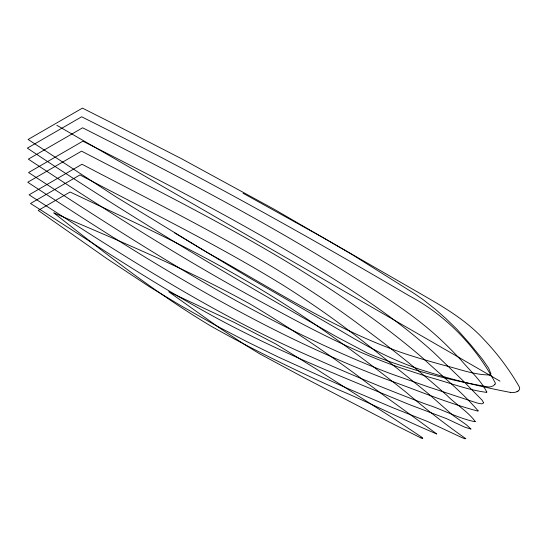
<?xml version="1.0" encoding="UTF-8"?>
<svg xmlns="http://www.w3.org/2000/svg" width="547" height="547" viewBox="0 0 547 547"><rect width="100%" height="100%" fill="white"/><g stroke="black" fill="none" stroke-linecap="round" stroke-linejoin="round"><path stroke-width="0.82" d="M422.462 438.345L422.462 438.229A3.227 1.867 0 0 0 422.024 437.395L393.819 418.667L316.515 369.198L276.044 344.125L234.007 322.292L168.702 291.729L220.25 328.426L244.427 344.446L259.469 353.697L303.045 377.15L388.575 421.696L420.999 437.99M518.091 390.982L517.011 391.604M422.756 438.229L422.564 438.236A3.152 1.819 0 0 1 421.005 437.976M510.255 392.336L509.51 392.213A76.505 44.17 0 0 1 507.896 391.932C480.977 386.695 454.27 380.24 428.116 371.96C397.457 362.989 369.204 347.783 341.93 331.441L249.48 277.89L174.493 232.79M243.018 193.228L323.072 237.624L413.252 289.527C438.366 304.036 464.553 318.135 484.293 339.899C497.469 353.772 509.038 369.177 518.659 385.717A76.505 44.17 0 0 1 519.151 386.647L519.356 387.078A8.137 4.697 0 0 1 518.214 391.03M56.854 125.311L500.026 381.177M517.1 391.673A8.137 4.697 0 0 1 510.235 392.37M465.777 438.66L464.752 438.715L461.183 437.272L427.419 421.443L392.978 407.788L346.86 388.158L277.951 356.876L247.285 341.861L216.598 325.896L181.084 305.814L150.008 287.1L106.939 258.683L38.215 210.431L70.091 192.024C127.827 219.279 186.124 245.719 241.316 277.958C299.305 311.017 353.417 350.395 405.628 391.871C424.957 408.397 444.991 424.082 465.777 438.66M490.837 373.594L490.221 374.934C474.119 375.133 458.509 368.692 442.906 365.027C426.92 360.528 410.906 356.049 395.303 350.326C328.679 325.971 268.844 286.601 207.06 252.42L115.561 196.599L28.102 139.478L82.419 108.121L106.125 120.08L181.337 158.623L274.259 209.31L351.311 254.068L414.072 293.411L423.399 299.838L435.48 309.37L445.812 318.477L457.094 329.403L470.365 344.412L482.42 359.201L488.656 368.213L490.837 373.594M436.656 433.928C403.713 420.075 370.866 403.235 337.547 389.334C294.669 369.929 252.276 349.383 211.258 326.285C155.635 293.083 104.648 252.81 53.77 212.879C120.025 241.275 186.835 268.974 249.958 303.941C286.751 325.697 322.197 349.67 356.617 374.996C382.832 395.255 410.175 414.161 436.656 433.928M483.541 402.674L482.946 403.508L481.51 403.85L477.087 402.995L428.793 387.071L394.12 374.914A541.462 312.611 0 0 1 382.627 370.599C256.358 320.822 141.782 246.369 28.567 172.537L82.877 141.181C155.451 177.857 227.764 215.197 297.589 256.919C342.21 283.654 386.592 311.38 425.956 345.588A541.462 312.611 0 0 1 433.429 352.22L461.524 379.262L482.064 400.117L483.541 402.674M478.105 410.818L477.989 411.112C446.66 402.872 416.479 389.915 385.874 379.119A840.452 485.23 0 0 1 371.146 373.341C248.81 325.034 137.338 254.006 27.726 182.247L81.578 151.15C195.628 210.363 312.822 267.237 412.582 349.424A840.445 485.23 0 0 1 422.585 357.929C441.21 375.338 461.524 391.488 478.105 410.818M470.892 429.019L464.588 427.104L448.499 419.542A91.014 52.546 0 0 0 445.867 418.387L417.224 407.549A424.226 244.926 0 0 1 407.788 403.946C353.724 381.553 299.216 360.022 246.868 333.752A1026.404 592.586 0 0 1 221.07 320.487C155.362 285.178 93.523 243.265 30.509 203.491L79.999 174.917C147.909 210.889 217.193 244.55 282.655 284.932A1026.404 592.586 0 0 1 305.623 299.824C348.248 327.974 387.508 360.705 427.2 392.732A424.226 244.926 0 0 1 433.443 398.182L452.219 414.722A91.014 52.546 0 0 0 454.222 416.24L466.447 424.848L470.892 429.019M486.803 392.028L486.584 392.363C467.5 389.936 449.142 382.633 430.578 377.587A741.041 427.836 0 0 1 411.105 371.297C359.208 354.887 311.099 328.979 263.476 303.072C182.589 259.326 105.051 209.768 28.341 159.15L82.645 127.8C170.596 172.271 258.225 217.679 341.998 269.719C379.768 293.459 418.756 316.563 450.092 348.788A741.035 427.836 0 0 1 460.991 360.029C469.716 370.456 480.608 379.885 486.803 392.028M494.967 384.24L493.367 385.826L490.618 386.756A6.817 3.938 0 0 1 488.601 386.975C448.643 380.172 409.06 369.663 371.297 354.757A68.915 39.787 0 0 1 367.078 352.897L337.451 337.267C232.078 277.596 128.039 215.477 27.35 148.141L81.681 116.778L85.619 118.795C195.744 173.59 303.223 233.494 409.245 295.811C445.901 315.209 476.129 346.654 495.35 383.078A6.817 3.938 0 0 1 494.967 384.24M475.206 421.484L475.008 421.716C458.222 418.373 442.626 409.498 426.25 404.301C387.96 390.025 350.21 374.326 312.939 357.574C212.544 314.163 120.702 253.945 29.073 194.828L82.023 164.257C178.178 214.739 277.028 262.259 363.905 328.145C392.671 349.444 420.622 371.844 447.289 395.72C456.164 404.636 467.801 411.44 475.206 421.484"/></g></svg>
